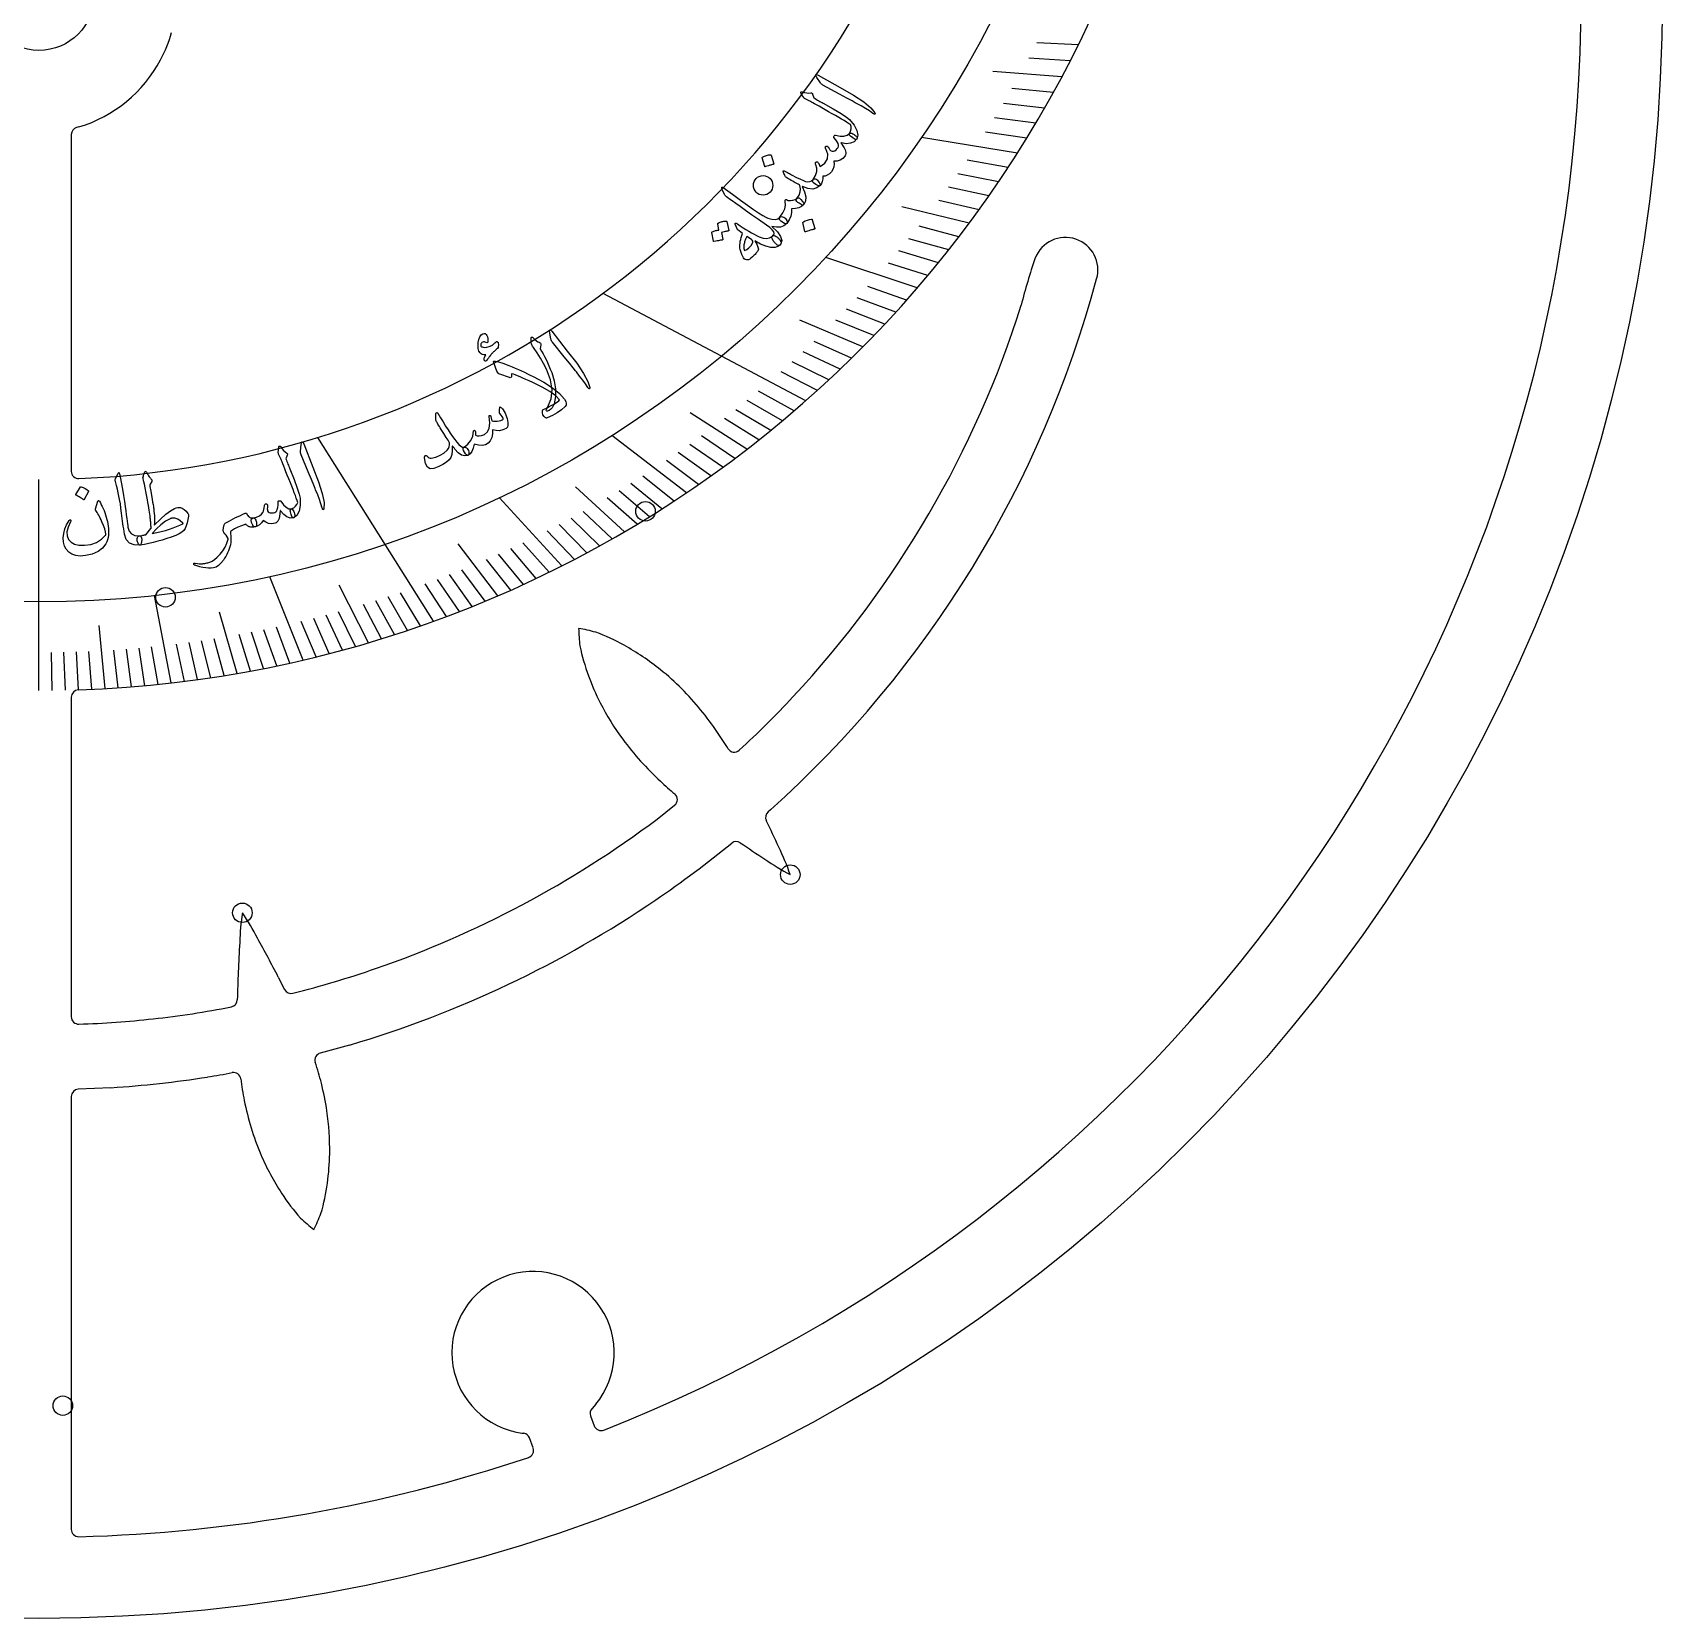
# Model space of a CAD drawing. Header units: millimetres. Extents: x -56 to 56, y -56 to 56.
# Drawn here: x -0.2 to 55.8, y -55.8 to -1.3 of the extents above; entities that cross this region are included whole.
import ezdxf

# ---------------------------------------------------------------- set-up
doc = ezdxf.new("R2010")
doc.units = ezdxf.units.MM
for name, color, linetype in [('CUT_INNER', 6, 'Continuous'), ('CUT_OUTER', 1, 'Continuous'), ('ENGRAVE', 7, 'Continuous'), ('ENGRAVE_FINE', 8, 'Continuous'), ('TEXT', 5, 'Continuous')]:
    doc.layers.add(name, color=color, linetype=linetype)

msp = doc.modelspace()

# ---------------------------------------------------------------- linework, layer by layer
at = {"layer": 'CUT_INNER'}
for points in [[(1.116, -4.802), (1.116, -16.377)], [(1.375, -4.539), (1.296, -4.562)], [(1.116, -24.136), (1.116, -35.125)], [(21.247, -28.326), (21.85, -27.853)], [(25.143, -28.013), (25.064, -28.081)], [(8.228, -33.758), (8.444, -34.184)], [(10.682, -36.094), (9.672, -36.37)], [(1.116, -37.86), (1.116, -52.742)], [(2.478, -37.56), (1.355, -37.61)], [(19.138, -48.441), (19.012, -48.581)], [(18.962, -48.834), (19.088, -49.18)], [(16.99, -49.943), (16.865, -49.599)]]:
    msp.add_lwpolyline(points, dxfattribs=at)
msp.add_circle((0, 0), 1.91, dxfattribs=at)
for centre, radius, start, end in [((0, 0), 53.01, 291.484, 58.1667), ((0, 15.945), 39.854, 271.9515, 345.9388), ((0, 15.945), 32.6, 272.4186, 342.0132), ((0.025, -0.011), 4.716, 331.8732, 344.1876), ((0, 0), 4.743, 286.8565, 331.8935), ((1.366, -4.802), 0.25, 106.1719, 180), ((35.282, -9.454), 1.116, 343.8899, 158.4152), ((51.027, -14.879), 17.769, 160.8257, 166.2887), ((0, 0), 37.641, 311.9092, 344.9674), ((0, 0), 35.41, 317.0429, 342.4666), ((1.366, -16.377), 0.25, 180, 272.2852), ((25.673, -21.558), 7.126, 181.7383, 186.5905), ((17.495, -27.777), 6.096, 74.3552, 80.0279), ((25.369, -20.996), 6.913, 191.5076, 200.3384), ((16.755, -28.404), 6.921, 60.9584, 69.8459), ((15.947, -29.911), 8.63, 51.0916, 61.1278), ((26.875, -20.472), 8.508, 200.1253, 206.9695), ((15.701, -30.217), 9.023, 44.8783, 51.093), ((1.366, -24.136), 0.25, 91.936, 180), ((15.117, -30.793), 9.843, 39.2062, 44.857), ((27.213, -20.3), 8.887, 206.9707, 216.4839), ((13.799, -31.863), 11.54, 34.3609, 39.189), ((4.355, -4.239), 29.334, 312.231, 317.3062), ((27.978, -19.739), 9.835, 216.4589, 222.1184), ((15.066, -31.088), 10.057, 31.003, 34.7875), ((23.9, -25.777), 0.25, 211.4923, 313.2203), ((29.231, -18.601), 11.528, 222.1357, 226.974), ((28.185, -19.836), 9.912, 226.5239, 230.3266), ((21.696, -27.656), 0.25, 308.1356, 49.8637), ((0, 0), 35.41, 289.0768, 306.8734), ((25.227, -28.27), 0.25, 130.6823, 206.5563), ((-39.97, -59.451), 72.019, 24.75384, 25.55647), ((23.966, -29.348), 0.25, 55.5685, 128.1356), ((0.518, -0.725), 36.751, 304.2514, 309.3321), ((64.182, 29.795), 71.271, 235.78596, 236.60286), ((17.807, -33.021), 8.487, 19.1538, 26.0397), ((29.792, -22.712), 8.506, 235.3148, 242.1939), ((0.001, -0.002), 37.639, 286.4851, 304.2828), ((15.394, -32.85), 8.497, 171.1941, 178.0715), ((-0.027, -36.329), 8.496, 27.3467, 34.2341), ((-48.661, -63.164), 64.04, 27.33444, 28.68471), ((78.808, -36.6), 72.019, 176.78774, 177.59037), ((49.668, -35.419), 42.856, 177.5296, 178.8249), ((0.607, -1.89), 33.425, 284.0698, 289.1522), ((6.571, -34.533), 0.25, 280.1695, 358.5126), ((8.667, -34.071), 0.25, 206.9111, 285.2542), ((1.366, -35.125), 0.25, 180, 272.5424), ((0.582, -6.525), 28.861, 271.5794, 276.6534), ((0.61, -4.553), 30.818, 276.1768, 281.2373), ((9.738, -36.611), 0.25, 105.2542, 197.8096), ((1.063, -39.531), 8.903, 13.8134, 18.6293), ((0, 0), 37.642, 273.7738, 278.8585), ((2.893, -18.41), 19.005, 278.7881, 281.3973), ((6.693, -37.287), 0.25, 7.6141, 100.1695), ((15.891, -36.191), 9.013, 186.7708, 191.5573), ((0.172, -39.81), 9.835, 8.4928, 14.1523), ((1.366, -37.86), 0.25, 92.5424, 180), ((16.714, -36.079), 9.843, 191.2401, 196.8909), ((1.11, -39.674), 8.887, 359.0046, 8.5178), ((15.929, -36.314), 9.023, 196.9122, 203.1269), ((15.568, -36.468), 8.63, 203.1255, 213.1617), ((1.489, -39.681), 8.508, 352.1592, 359.0034), ((3.066, -39.924), 6.913, 343.5415, 352.3723), ((14.148, -37.42), 6.921, 212.9923, 221.8798), ((3.06, -39.285), 7.126, 333.7722, 338.6244), ((13.2, -37.627), 6.096, 226.3891, 232.0618), ((16.985, -46.667), 2.79, 320.4991, 252.9991), ((19.197, -48.749), 0.25, 137.8125, 200), ((19.323, -49.094), 0.25, 200, 291.6211), ((16.938, -46.854), 2.597, 252.7904, 263.9977), ((16.63, -49.684), 0.25, 20, 81.5625), ((0.003, -0.017), 52.992, 271.4814, 288.5191), ((16.755, -50.029), 0.25, 288.457, 20), ((1.366, -52.742), 0.25, 180, 271.582)]:
    msp.add_arc(centre, radius, start, end, dxfattribs=at)
at = {"layer": 'CUT_OUTER'}
msp.add_circle((0, 0), 55.8, dxfattribs=at)
at = {"layer": 'ENGRAVE'}
for points in [[(33.635, -5.435), (30.335, -4.902)], [(30.192, -10.071), (27.046, -9.022)], [(26.36, -13.948), (19.392, -10.261)], [(13.563, -21.531), (9.585, -15.215)], [(22.257, -17.116), (19.698, -15.148)], [(0, -23.91), (0, -16.656)], [(17.971, -19.628), (15.827, -17.287)], [(9.079, -22.862), (7.941, -19.996)], [(4.55, -23.649), (3.973, -20.648)]]:
    msp.add_lwpolyline(points, dxfattribs=at)
for centre, radius in [((0, 15.945), 36.808), ((24.892, -6.547), 0.335), ((20.849, -17.749), 0.335), ((4.352, -20.704), 0.335), ((25.825, -30.237), 0.335), ((6.996, -31.548), 0.335), ((0.825, -48.488), 0.335)]:
    msp.add_circle(centre, radius, dxfattribs=at)
at = {"layer": 'ENGRAVE_FINE'}
for points in [[(35.728, -1.716), (34.301, -1.647)], [(35.448, -2.272), (34.022, -2.18)], [(35.161, -2.819), (32.782, -2.629)], [(34.868, -3.359), (33.446, -3.222)], [(34.568, -3.89), (33.15, -3.73)], [(34.263, -4.413), (32.847, -4.231)], [(33.952, -4.928), (32.54, -4.723)], [(32.984, -6.425), (31.586, -6.153)], [(33.312, -5.934), (31.909, -5.684)], [(32.651, -6.909), (31.259, -6.614)], [(32.313, -7.384), (30.927, -7.067)], [(31.971, -7.851), (29.665, -7.285)], [(31.272, -8.762), (29.906, -8.379)], [(31.624, -8.311), (30.25, -7.95)], [(30.916, -9.206), (29.557, -8.802)], [(30.556, -9.643), (29.205, -9.216)], [(29.824, -10.492), (28.49, -10.023)], [(29.452, -10.906), (28.128, -10.415)], [(28.316, -12.101), (26.154, -11.177)], [(28.698, -11.71), (27.393, -11.178)], [(29.077, -11.312), (27.762, -10.8)], [(27.542, -12.861), (26.27, -12.267)], [(27.931, -12.485), (26.647, -11.911)], [(27.151, -13.231), (25.89, -12.616)], [(26.757, -13.593), (25.507, -12.958)], [(25.557, -14.636), (24.346, -13.943)], [(25.96, -14.295), (24.736, -13.621)], [(24.336, -15.617), (22.384, -14.364)], [(25.153, -14.97), (23.955, -14.257)], [(24.745, -15.297), (23.562, -14.565)], [(23.51, -16.237), (22.37, -15.449)], [(23.924, -15.93), (22.769, -15.161)], [(22.677, -16.829), (21.567, -16.006)], [(23.094, -16.536), (21.97, -15.731)], [(21.412, -17.669), (20.351, -16.794)], [(21.835, -17.396), (20.758, -16.538)], [(20.132, -18.451), (18.449, -16.908)], [(20.561, -18.197), (19.534, -17.288)], [(20.987, -17.936), (19.943, -17.044)], [(19.703, -18.699), (18.712, -17.758)], [(18.406, -19.405), (17.47, -18.418)], [(18.839, -19.176), (17.885, -18.204)], [(19.272, -18.94), (18.299, -17.984)], [(15.779, -20.653), (14.415, -18.867)], [(17.097, -20.056), (16.219, -19.026)], [(17.535, -19.845), (16.637, -18.829)], [(16.22, -20.46), (15.381, -19.402)], [(16.659, -20.261), (15.801, -19.217)], [(14.452, -21.197), (13.697, -20.089)], [(14.896, -21.021), (14.119, -19.925)], [(15.338, -20.84), (14.54, -19.756)], [(11.329, -22.266), (10.324, -20.291)], [(12.672, -21.841), (12.002, -20.688)], [(13.118, -21.689), (12.427, -20.546)], [(14.008, -21.367), (13.274, -20.246)], [(6.819, -23.322), (6.204, -21.219)], [(10.88, -22.396), (10.3, -21.202)], [(11.777, -22.13), (11.152, -20.956)], [(12.225, -21.988), (11.578, -20.824)], [(2.276, -23.845), (2.069, -21.677)], [(8.176, -23.062), (7.736, -21.82)], [(8.628, -22.965), (8.164, -21.73)], [(9.53, -22.753), (9.019, -21.534)], [(9.981, -22.64), (9.447, -21.428)], [(10.431, -22.52), (9.874, -21.318)], [(5.004, -23.594), (4.732, -22.312)], [(5.458, -23.534), (5.162, -22.257)], [(5.912, -23.469), (5.591, -22.196)], [(6.365, -23.398), (6.021, -22.131)], [(7.271, -23.241), (6.879, -21.985)], [(7.724, -23.154), (7.307, -21.905)], [(0.455, -23.907), (0.43, -22.602)], [(0.911, -23.899), (0.861, -22.594)], [(1.366, -23.886), (1.291, -22.582)], [(1.821, -23.868), (1.722, -22.565)], [(2.731, -23.816), (2.582, -22.517)], [(3.186, -23.782), (3.013, -22.486)], [(3.641, -23.743), (3.443, -22.45)], [(4.096, -23.699), (3.873, -22.409)]]:
    msp.add_lwpolyline(points, dxfattribs=at)
at = {"layer": 'TEXT'}
for points in [[(26.742, -2.837), (26.707, -2.774), (26.703, -2.74), (26.73, -2.735), (26.788, -2.759), (27.538, -3.187), (27.999, -3.449), (28.352, -3.68), (28.596, -3.882), (28.731, -4.054), (28.738, -4.074), (28.739, -4.088), (28.735, -4.096), (28.726, -4.099), (28.713, -4.098), (28.7, -4.094), (28.685, -4.087), (28.668, -4.076), (28.544, -3.989), (28.407, -3.903), (28.26, -3.817), (28.1, -3.731), (28.059, -3.708), (27.948, -3.646), (27.765, -3.546), (27.513, -3.408), (26.95, -3.103), (26.922, -3.084), (26.897, -3.065), (26.877, -3.045), (26.861, -3.023)], [(26.287, -3.529), (26.254, -3.477), (26.228, -3.436), (26.208, -3.406), (26.195, -3.387), (26.187, -3.374), (26.184, -3.362), (26.185, -3.351), (26.189, -3.341), (26.198, -3.333), (26.21, -3.329), (26.223, -3.329), (26.239, -3.333), (26.316, -3.355), (26.391, -3.368), (26.462, -3.373), (26.531, -3.368), (26.552, -3.368), (26.569, -3.377), (26.584, -3.393), (26.594, -3.418), (26.638, -3.542), (26.681, -3.567), (26.722, -3.591), (26.763, -3.615), (26.803, -3.638), (26.843, -3.66), (26.882, -3.682), (26.92, -3.704), (26.957, -3.725), (27.303, -3.919), (27.57, -4.076), (27.756, -4.198), (27.861, -4.284), (28.021, -4.483), (28.117, -4.662), (28.148, -4.819), (28.114, -4.954), (28.112, -4.957), (28.11, -4.96), (28.107, -4.963), (28.105, -4.965), (28.077, -4.971), (28.032, -4.955), (27.972, -4.917), (27.896, -4.859), (27.869, -4.835), (27.855, -4.811), (27.852, -4.788), (27.86, -4.766), (27.899, -4.683), (27.918, -4.603), (27.916, -4.528), (27.893, -4.455), (27.832, -4.415), (27.761, -4.37), (27.681, -4.321), (27.591, -4.267), (27.492, -4.21), (27.385, -4.149), (27.269, -4.084), (27.145, -4.015), (27.023, -3.946), (26.914, -3.885), (26.817, -3.83), (26.732, -3.783), (26.659, -3.743), (26.599, -3.709), (26.551, -3.682), (26.516, -3.661), (26.335, -3.569), (26.319, -3.558), (26.305, -3.548), (26.294, -3.538), (26.287, -3.529)], [(26.706, -5.836), (26.698, -5.816), (26.694, -5.797), (26.694, -5.78), (26.697, -5.765), (26.703, -5.752), (26.712, -5.744), (26.725, -5.739), (26.741, -5.738), (26.758, -5.741), (26.774, -5.752), (26.788, -5.768), (26.802, -5.791), (26.807, -5.804), (26.813, -5.818), (26.819, -5.831), (26.826, -5.845), (26.833, -5.859), (26.839, -5.873), (26.845, -5.888), (26.85, -5.904), (27.014, -5.781), (27.101, -5.639), (27.111, -5.477), (27.044, -5.296), (27.036, -5.276), (27.031, -5.258), (27.029, -5.242), (27.031, -5.228), (27.037, -5.215), (27.046, -5.206), (27.057, -5.2), (27.072, -5.198), (27.088, -5.2), (27.103, -5.207), (27.116, -5.22), (27.13, -5.238), (27.159, -5.284), (27.186, -5.321), (27.211, -5.347), (27.232, -5.363), (27.27, -5.377), (27.31, -5.376), (27.353, -5.359), (27.398, -5.327), (27.44, -5.285), (27.467, -5.244), (27.482, -5.202), (27.483, -5.16), (27.469, -5.112), (27.439, -5.052), (27.391, -4.981), (27.326, -4.897), (27.319, -4.887), (27.317, -4.875), (27.32, -4.862), (27.329, -4.847), (27.341, -4.834), (27.354, -4.826), (27.367, -4.823), (27.381, -4.825), (27.538, -4.857), (27.67, -4.857), (27.778, -4.826), (27.862, -4.763), (27.882, -4.751), (27.908, -4.749), (27.939, -4.756), (27.977, -4.773), (28.016, -4.794), (28.049, -4.816), (28.076, -4.84), (28.096, -4.865), (28.113, -4.892), (28.122, -4.915), (28.123, -4.935), (28.116, -4.951), (28.017, -5.048), (27.894, -5.102), (27.749, -5.114), (27.581, -5.083), (27.573, -5.082), (27.568, -5.083), (27.567, -5.089), (27.571, -5.098), (27.63, -5.184), (27.676, -5.259), (27.709, -5.321), (27.729, -5.371), (27.736, -5.414), (27.735, -5.456), (27.725, -5.494), (27.707, -5.53), (27.628, -5.62), (27.538, -5.681), (27.437, -5.713), (27.325, -5.716), (27.335, -5.818), (27.323, -5.913), (27.291, -6.002), (27.237, -6.085), (27.171, -6.152), (27.099, -6.199), (27.022, -6.226), (26.939, -6.233), (26.94, -6.326), (26.927, -6.409), (26.898, -6.483), (26.855, -6.548), (26.824, -6.562), (26.775, -6.552), (26.708, -6.518), (26.622, -6.46), (26.601, -6.437), (26.592, -6.41), (26.596, -6.38), (26.613, -6.346), (26.696, -6.207), (26.739, -6.075), (26.743, -5.952), (26.706, -5.836)], [(24.862, -5.602), (24.862, -5.596), (24.864, -5.59), (24.868, -5.584), (24.875, -5.577), (24.938, -5.546), (25.004, -5.521), (25.072, -5.503), (25.142, -5.492), (25.151, -5.493), (25.158, -5.495), (25.163, -5.5), (25.166, -5.508), (25.265, -5.802), (25.266, -5.811), (25.262, -5.818), (25.253, -5.823), (25.24, -5.826), (25.228, -5.828), (25.21, -5.833), (25.186, -5.839), (25.156, -5.848), (25.119, -5.858), (25.075, -5.871), (25.025, -5.886), (24.967, -5.904), (24.959, -5.905), (24.953, -5.905), (24.949, -5.901), (24.947, -5.895)], [(25.676, -6.266), (25.665, -6.255), (25.652, -6.236), (25.637, -6.209), (25.622, -6.173), (25.608, -6.138), (25.596, -6.109), (25.588, -6.088), (25.584, -6.072), (25.586, -6.053), (25.596, -6.044), (25.615, -6.046), (25.642, -6.058), (25.659, -6.068), (25.68, -6.079), (25.704, -6.092), (25.732, -6.106), (25.763, -6.123), (25.797, -6.141), (25.833, -6.161), (25.872, -6.183), (26.038, -6.271), (26.174, -6.338), (26.278, -6.385), (26.351, -6.411), (26.426, -6.422), (26.494, -6.415), (26.557, -6.389), (26.613, -6.346), (26.629, -6.333), (26.646, -6.325), (26.666, -6.322), (26.686, -6.324), (26.71, -6.33), (26.732, -6.343), (26.752, -6.361), (26.772, -6.386), (26.818, -6.446), (26.847, -6.493), (26.859, -6.527), (26.855, -6.548), (26.741, -6.637), (26.6, -6.673), (26.433, -6.654), (26.242, -6.583), (26.234, -6.581), (26.23, -6.581), (26.23, -6.584), (26.232, -6.588), (26.317, -6.774), (26.355, -6.94), (26.345, -7.086), (26.287, -7.21), (26.276, -7.221), (26.262, -7.225), (26.244, -7.224), (26.224, -7.217), (26.198, -7.204), (26.166, -7.186), (26.128, -7.164), (26.085, -7.137), (26.047, -7.105), (26.028, -7.072), (26.029, -7.038), (26.049, -7.002), (26.126, -6.888), (26.17, -6.774), (26.181, -6.661), (26.159, -6.549), (26.152, -6.541), (26.132, -6.528), (26.099, -6.51), (26.055, -6.487), (26.028, -6.473), (25.995, -6.455), (25.956, -6.433), (25.911, -6.407), (25.861, -6.377), (25.805, -6.344), (25.743, -6.306), (25.676, -6.266)], [(25.243, -8.45), (25.212, -8.394), (25.196, -8.349), (25.196, -8.315), (25.212, -8.29), (25.241, -8.264), (25.261, -8.24), (25.273, -8.218), (25.276, -8.198), (25.256, -8.14), (25.204, -8.073), (25.122, -7.998), (25.009, -7.914), (24.736, -7.724), (24.494, -7.555), (24.283, -7.406), (24.102, -7.277), (23.95, -7.169), (23.829, -7.082), (23.737, -7.016), (23.675, -6.971), (23.635, -6.94), (23.604, -6.912), (23.581, -6.888), (23.566, -6.866), (23.486, -6.687), (23.476, -6.637), (23.478, -6.61), (23.495, -6.605), (23.524, -6.622), (23.835, -6.854), (24.112, -7.057), (24.355, -7.23), (24.564, -7.375), (24.739, -7.491), (24.88, -7.58), (24.986, -7.64), (25.057, -7.673), (25.192, -7.71), (25.306, -7.717), (25.399, -7.694), (25.472, -7.641), (25.495, -7.624), (25.524, -7.619), (25.559, -7.625), (25.6, -7.643), (25.633, -7.663), (25.661, -7.688), (25.685, -7.718), (25.703, -7.753), (25.715, -7.786), (25.718, -7.814), (25.715, -7.837), (25.704, -7.855), (25.605, -7.934), (25.487, -7.978), (25.351, -7.985), (25.196, -7.956), (25.382, -8.143), (25.495, -8.307), (25.535, -8.445), (25.503, -8.56), (25.486, -8.581), (25.469, -8.597), (25.451, -8.608), (25.433, -8.612), (25.41, -8.612), (25.386, -8.604), (25.362, -8.588), (25.337, -8.565), (25.324, -8.55), (25.312, -8.536), (25.3, -8.521), (25.288, -8.507), (25.276, -8.493), (25.265, -8.479), (25.254, -8.464), (25.243, -8.45)], [(26.049, -7.002), (26.075, -6.986), (26.096, -6.977), (26.112, -6.974), (26.123, -6.976), (26.137, -6.985), (26.152, -6.997), (26.168, -7.013), (26.186, -7.032), (26.241, -7.098), (26.276, -7.15), (26.291, -7.187), (26.287, -7.21), (26.213, -7.274), (26.119, -7.319), (26.004, -7.347), (25.87, -7.356), (25.873, -7.481), (25.845, -7.607), (25.788, -7.732), (25.702, -7.858), (25.688, -7.868), (25.672, -7.871), (25.653, -7.867), (25.631, -7.856), (25.504, -7.777), (25.49, -7.768), (25.478, -7.755), (25.468, -7.737), (25.46, -7.716), (25.456, -7.697), (25.457, -7.678), (25.461, -7.66), (25.47, -7.643), (25.572, -7.494), (25.636, -7.354), (25.662, -7.222), (25.651, -7.101), (25.648, -7.085), (25.649, -7.071), (25.654, -7.058), (25.663, -7.045), (25.674, -7.037), (25.685, -7.033), (25.696, -7.035), (25.708, -7.043), (25.718, -7.051), (25.727, -7.058), (25.736, -7.063), (25.744, -7.066), (25.836, -7.069), (25.918, -7.059), (25.989, -7.037), (26.049, -7.002)], [(23.331, -7.865), (23.331, -7.859), (23.333, -7.853), (23.338, -7.847), (23.345, -7.841), (23.378, -7.827), (23.412, -7.814), (23.445, -7.803), (23.478, -7.794), (23.512, -7.786), (23.547, -7.78), (23.582, -7.776), (23.619, -7.773), (23.628, -7.774), (23.635, -7.778), (23.64, -7.785), (23.643, -7.793), (23.714, -8.099), (23.713, -8.104), (23.709, -8.109), (23.7, -8.113), (23.687, -8.115), (23.677, -8.116), (23.662, -8.118), (23.642, -8.122), (23.617, -8.128), (23.587, -8.135), (23.55, -8.143), (23.509, -8.153), (23.461, -8.165), (23.511, -8.405), (23.511, -8.413), (23.507, -8.42), (23.498, -8.424), (23.484, -8.426), (23.472, -8.428), (23.454, -8.431), (23.429, -8.435), (23.398, -8.441), (23.36, -8.448), (23.314, -8.457), (23.262, -8.469), (23.203, -8.481), (23.195, -8.481), (23.19, -8.479), (23.187, -8.475), (23.186, -8.468), (23.13, -8.167), (23.13, -8.161), (23.133, -8.155), (23.138, -8.149), (23.145, -8.143), (23.172, -8.13), (23.2, -8.119), (23.228, -8.11), (23.256, -8.101), (23.285, -8.095), (23.314, -8.09), (23.344, -8.086), (23.373, -8.084)], [(26.261, -7.829), (26.261, -7.823), (26.263, -7.816), (26.268, -7.81), (26.275, -7.803), (26.343, -7.769), (26.412, -7.742), (26.484, -7.723), (26.557, -7.71), (26.566, -7.71), (26.573, -7.713), (26.578, -7.718), (26.58, -7.726), (26.665, -8.031), (26.665, -8.04), (26.661, -8.048), (26.652, -8.053), (26.638, -8.056), (26.625, -8.059), (26.607, -8.064), (26.581, -8.071), (26.55, -8.08), (26.511, -8.092), (26.465, -8.106), (26.412, -8.123), (26.351, -8.142), (26.343, -8.144), (26.336, -8.143), (26.332, -8.139), (26.331, -8.133)], [(24.755, -8.312), (24.889, -8.358), (25.009, -8.37), (25.117, -8.347), (25.212, -8.29), (25.239, -8.275), (25.27, -8.273), (25.305, -8.282), (25.345, -8.304), (25.364, -8.317), (25.382, -8.332), (25.4, -8.347), (25.418, -8.364), (25.435, -8.382), (25.451, -8.4), (25.466, -8.421), (25.479, -8.442), (25.499, -8.48), (25.51, -8.512), (25.512, -8.537), (25.505, -8.557), (25.463, -8.601), (25.416, -8.635), (25.362, -8.66), (25.302, -8.677), (25.156, -8.678), (24.991, -8.642), (24.807, -8.566), (24.603, -8.451), (24.674, -8.569), (24.715, -8.667), (24.728, -8.744), (24.712, -8.8), (24.696, -8.823), (24.678, -8.846), (24.658, -8.87), (24.637, -8.894), (24.614, -8.919), (24.588, -8.945), (24.561, -8.971), (24.531, -8.998), (24.475, -9.046), (24.43, -9.081), (24.394, -9.101), (24.369, -9.108), (24.316, -9.107), (24.274, -9.095), (24.241, -9.073), (24.218, -9.039), (24.163, -8.919), (24.124, -8.822), (24.1, -8.75), (24.092, -8.702), (24.09, -8.647), (24.093, -8.59), (24.099, -8.531), (24.109, -8.469), (24.122, -8.404), (24.139, -8.338), (24.159, -8.268), (24.183, -8.197), (24.069, -8.112), (24.056, -8.101), (24.044, -8.091), (24.033, -8.082), (24.023, -8.074), (24.015, -8.066), (24.008, -8.058), (24.003, -8.05), (24, -8.043), (23.932, -7.877), (23.926, -7.852), (23.937, -7.842), (23.964, -7.848), (24.008, -7.87), (24.108, -7.941), (24.206, -8.007), (24.302, -8.069), (24.397, -8.126), (24.49, -8.178), (24.581, -8.227), (24.669, -8.272), (24.755, -8.312)], [(24.337, -8.301), (24.325, -8.324), (24.312, -8.348), (24.3, -8.373), (24.288, -8.4), (24.276, -8.428), (24.265, -8.458), (24.256, -8.49), (24.247, -8.524), (24.24, -8.557), (24.234, -8.591), (24.23, -8.623), (24.229, -8.656), (24.23, -8.688), (24.233, -8.719), (24.239, -8.75), (24.247, -8.78), (24.33, -8.749), (24.407, -8.694), (24.476, -8.613), (24.539, -8.506), (24.543, -8.484), (24.537, -8.46), (24.521, -8.433), (24.496, -8.405)], [(15.765, -12.149), (15.732, -12.178), (15.701, -12.204), (15.673, -12.229), (15.647, -12.252), (15.624, -12.273), (15.604, -12.292), (15.587, -12.309), (15.573, -12.325), (15.559, -12.342), (15.543, -12.362), (15.523, -12.386), (15.502, -12.414), (15.477, -12.446), (15.45, -12.482), (15.42, -12.521), (15.388, -12.565), (15.374, -12.581), (15.359, -12.589), (15.343, -12.59), (15.326, -12.583), (15.304, -12.556), (15.302, -12.511), (15.32, -12.45), (15.358, -12.37), (15.294, -12.367), (15.241, -12.355), (15.199, -12.335), (15.166, -12.306), (15.127, -12.24), (15.103, -12.158), (15.094, -12.06), (15.099, -11.948), (15.118, -11.839), (15.152, -11.752), (15.2, -11.688), (15.262, -11.647), (15.304, -11.636), (15.34, -11.643), (15.371, -11.667), (15.396, -11.709), (15.415, -11.758), (15.428, -11.806), (15.434, -11.852), (15.434, -11.897), (15.428, -11.931), (15.416, -11.952), (15.398, -11.958), (15.374, -11.95), (15.343, -11.935), (15.313, -11.928), (15.284, -11.929), (15.256, -11.938), (15.229, -11.953), (15.209, -11.972), (15.195, -11.995), (15.188, -12.023), (15.187, -12.053), (15.195, -12.075), (15.211, -12.092), (15.234, -12.102), (15.31, -12.115), (15.392, -12.111), (15.479, -12.089), (15.57, -12.049), (15.578, -12.045), (15.586, -12.039), (15.595, -12.033), (15.604, -12.025), (15.614, -12.016), (15.624, -12.007), (15.636, -11.997), (15.648, -11.986), (15.661, -11.975), (15.673, -11.964), (15.684, -11.955), (15.693, -11.947), (15.701, -11.939), (15.709, -11.933), (15.716, -11.928), (15.722, -11.925), (15.734, -11.919), (15.746, -11.918), (15.757, -11.92), (15.768, -11.927), (15.776, -11.934), (15.783, -11.941), (15.787, -11.95), (15.79, -11.959), (15.793, -12.03), (15.791, -12.085), (15.781, -12.125), (15.765, -12.149)], [(17.707, -14.061), (17.682, -14.129), (17.647, -14.189), (17.601, -14.24), (17.544, -14.283), (17.507, -14.301), (17.479, -14.31), (17.459, -14.309), (17.446, -14.299), (17.441, -14.279), (17.444, -14.253), (17.456, -14.221), (17.478, -14.183), (17.602, -13.889), (17.638, -13.571), (17.584, -13.228), (17.442, -12.862), (17.344, -12.669), (17.239, -12.481), (17.126, -12.299), (17.006, -12.121), (16.971, -12.069), (16.946, -12.027), (16.93, -11.993), (16.925, -11.969), (16.923, -11.933), (16.922, -11.901), (16.92, -11.873), (16.919, -11.849), (16.917, -11.829), (16.916, -11.814), (16.916, -11.802), (16.916, -11.793), (16.918, -11.781), (16.922, -11.772), (16.928, -11.765), (16.935, -11.761), (16.946, -11.759), (16.956, -11.76), (16.964, -11.763), (16.97, -11.768), (17.04, -11.834), (17.101, -11.885), (17.152, -11.92), (17.193, -11.94), (17.224, -11.954), (17.244, -11.973), (17.253, -11.998), (17.252, -12.028), (17.225, -12.164), (17.278, -12.249), (17.331, -12.338), (17.382, -12.433), (17.433, -12.533), (17.482, -12.638), (17.53, -12.748), (17.578, -12.864), (17.626, -12.984), (17.713, -13.268), (17.756, -13.543), (17.754, -13.807), (17.707, -14.061)], [(17.558, -11.616), (17.55, -11.544), (17.559, -11.511), (17.586, -11.517), (17.63, -11.562), (18.16, -12.243), (18.486, -12.661), (18.724, -13.01), (18.873, -13.289), (18.932, -13.5), (18.931, -13.521), (18.927, -13.534), (18.92, -13.54), (18.91, -13.539), (18.899, -13.534), (18.888, -13.525), (18.877, -13.512), (18.866, -13.497), (18.784, -13.369), (18.691, -13.237), (18.587, -13.101), (18.473, -12.961), (18.443, -12.924), (18.364, -12.824), (18.233, -12.662), (18.053, -12.438), (17.649, -11.941), (17.63, -11.914), (17.614, -11.886), (17.603, -11.86), (17.597, -11.833)], [(17.334, -14.254), (17.445, -14.202), (17.544, -14.153), (17.632, -14.106), (17.708, -14.063), (17.772, -14.022), (17.826, -13.984), (17.868, -13.95), (17.899, -13.918), (17.764, -13.779), (17.564, -13.634), (17.3, -13.482), (16.974, -13.323), (16.851, -13.266), (16.737, -13.214), (16.632, -13.168), (16.537, -13.127), (16.451, -13.091), (16.375, -13.062), (16.308, -13.038), (16.25, -13.021), (16.25, -13.125), (16.237, -13.145), (16.219, -13.156), (16.198, -13.159), (16.172, -13.152), (15.842, -13.038), (15.809, -13.021), (15.781, -12.998), (15.758, -12.97), (15.741, -12.937), (15.636, -12.646), (15.63, -12.626), (15.628, -12.609), (15.631, -12.597), (15.639, -12.589), (15.693, -12.585), (15.796, -12.61), (15.949, -12.662), (16.152, -12.742), (16.265, -12.788), (16.376, -12.834), (16.484, -12.88), (16.59, -12.927), (16.692, -12.973), (16.792, -13.02), (16.89, -13.067), (16.984, -13.114), (17.354, -13.315), (17.658, -13.511), (17.896, -13.705), (18.065, -13.896), (18.108, -13.973), (18.128, -14.04), (18.123, -14.097), (18.094, -14.145), (17.964, -14.261), (17.817, -14.365), (17.654, -14.456), (17.474, -14.534), (17.457, -14.54), (17.442, -14.543), (17.429, -14.542), (17.418, -14.537), (17.362, -14.486), (17.325, -14.43), (17.306, -14.37), (17.306, -14.306), (17.31, -14.285), (17.316, -14.269), (17.324, -14.259), (17.334, -14.254)], [(14.616, -15.543), (14.645, -15.543), (14.671, -15.552), (14.696, -15.569), (14.719, -15.596), (14.742, -15.63), (14.761, -15.665), (14.774, -15.701), (14.781, -15.737), (14.783, -15.77), (14.778, -15.796), (14.767, -15.816), (14.749, -15.829), (14.64, -15.848), (14.529, -15.818), (14.416, -15.74), (14.302, -15.614), (14.284, -15.591), (14.269, -15.571), (14.256, -15.554), (14.246, -15.541), (14.238, -15.53), (14.232, -15.523), (14.228, -15.518), (14.227, -15.517), (14.218, -15.509), (14.212, -15.509), (14.209, -15.515), (14.209, -15.528), (14.21, -15.676), (14.192, -15.8), (14.155, -15.9), (14.099, -15.977), (14.005, -16.059), (13.886, -16.136), (13.742, -16.207), (13.574, -16.273), (13.449, -16.286), (13.354, -16.229), (13.29, -16.103), (13.256, -15.908), (13.256, -15.882), (13.261, -15.862), (13.27, -15.846), (13.283, -15.835), (13.299, -15.83), (13.314, -15.833), (13.33, -15.842), (13.346, -15.858), (13.38, -15.893), (13.414, -15.917), (13.447, -15.928), (13.479, -15.928), (13.643, -15.886), (13.79, -15.825), (13.919, -15.747), (14.032, -15.65), (14.075, -15.596), (14.103, -15.536), (14.117, -15.47), (14.116, -15.397), (14.101, -15.37), (14.063, -15.306), (14.002, -15.208), (13.917, -15.075), (13.872, -15.003), (13.832, -14.938), (13.796, -14.88), (13.765, -14.829), (13.739, -14.786), (13.716, -14.75), (13.699, -14.722), (13.686, -14.702), (13.668, -14.67), (13.655, -14.64), (13.648, -14.613), (13.646, -14.588), (13.647, -14.557), (13.647, -14.527), (13.647, -14.5), (13.648, -14.474), (13.648, -14.451), (13.648, -14.431), (13.647, -14.412), (13.646, -14.396), (13.646, -14.383), (13.65, -14.372), (13.657, -14.365), (13.667, -14.36), (13.68, -14.359), (13.691, -14.362), (13.701, -14.369), (13.709, -14.379), (13.802, -14.534), (13.892, -14.68), (13.979, -14.818), (14.062, -14.946), (14.142, -15.065), (14.219, -15.175), (14.292, -15.277), (14.362, -15.37), (14.433, -15.454), (14.499, -15.511), (14.56, -15.54), (14.616, -15.543)], [(15.838, -14.175), (15.843, -14.167), (15.851, -14.164), (15.864, -14.167), (15.882, -14.176), (15.905, -14.194), (15.932, -14.223), (15.96, -14.264), (15.992, -14.316), (16.025, -14.377), (16.053, -14.439), (16.076, -14.501), (16.095, -14.564), (16.118, -14.692), (16.121, -14.792), (16.103, -14.862), (16.065, -14.904), (15.951, -14.955), (15.834, -14.979), (15.713, -14.976), (15.59, -14.947), (15.589, -15.092), (15.563, -15.218), (15.514, -15.324), (15.44, -15.41), (15.345, -15.467), (15.234, -15.491), (15.105, -15.482), (14.96, -15.439), (14.926, -15.583), (14.88, -15.696), (14.821, -15.778), (14.749, -15.829), (14.729, -15.828), (14.702, -15.809), (14.668, -15.771), (14.626, -15.716), (14.593, -15.658), (14.581, -15.61), (14.588, -15.571), (14.616, -15.543), (14.749, -15.441), (14.848, -15.315), (14.912, -15.167), (14.943, -14.996), (14.944, -14.987), (14.947, -14.979), (14.951, -14.973), (14.957, -14.97), (14.965, -14.967), (14.973, -14.966), (14.981, -14.967), (14.989, -14.97), (15, -14.986), (15.007, -15.018), (15.01, -15.066), (15.008, -15.132), (15.063, -15.155), (15.132, -15.159), (15.215, -15.142), (15.313, -15.104), (15.417, -15.023), (15.479, -14.893), (15.498, -14.717), (15.474, -14.494), (15.473, -14.482), (15.474, -14.473), (15.477, -14.467), (15.482, -14.462), (15.491, -14.459), (15.5, -14.457), (15.508, -14.458), (15.516, -14.46), (15.524, -14.466), (15.53, -14.473), (15.535, -14.48), (15.538, -14.489), (15.574, -14.636), (15.627, -14.65), (15.686, -14.656), (15.75, -14.654), (15.819, -14.644), (15.883, -14.628), (15.928, -14.608), (15.954, -14.585), (15.961, -14.559), (15.952, -14.528), (15.928, -14.491), (15.89, -14.445), (15.838, -14.393), (15.833, -14.373), (15.831, -14.331), (15.833, -14.264), (15.838, -14.175)], [(8.228, -15.717), (8.235, -15.656), (8.241, -15.608), (8.244, -15.572), (8.246, -15.55), (8.248, -15.535), (8.253, -15.523), (8.26, -15.515), (8.27, -15.511), (8.283, -15.51), (8.294, -15.513), (8.305, -15.522), (8.314, -15.535), (8.36, -15.601), (8.41, -15.658), (8.463, -15.706), (8.519, -15.746), (8.535, -15.759), (8.544, -15.776), (8.544, -15.798), (8.537, -15.825), (8.493, -15.949), (8.511, -15.995), (8.528, -16.04), (8.545, -16.084), (8.562, -16.127), (8.578, -16.169), (8.595, -16.211), (8.611, -16.251), (8.627, -16.291), (8.775, -16.659), (8.883, -16.949), (8.951, -17.161), (8.979, -17.294), (8.979, -17.55), (8.941, -17.748), (8.867, -17.89), (8.755, -17.974), (8.752, -17.975), (8.748, -17.976), (8.745, -17.977), (8.741, -17.978), (8.716, -17.964), (8.691, -17.923), (8.668, -17.856), (8.646, -17.763), (8.64, -17.728), (8.643, -17.7), (8.655, -17.68), (8.676, -17.668), (8.759, -17.628), (8.823, -17.578), (8.869, -17.518), (8.896, -17.447), (8.874, -17.377), (8.848, -17.297), (8.816, -17.209), (8.779, -17.111), (8.739, -17.005), (8.693, -16.89), (8.644, -16.767), (8.591, -16.635), (8.539, -16.505), (8.493, -16.388), (8.451, -16.285), (8.415, -16.195), (8.384, -16.118), (8.358, -16.054), (8.338, -16.003), (8.323, -15.965), (8.241, -15.78), (8.235, -15.761), (8.23, -15.744), (8.228, -15.73), (8.228, -15.717)], [(9.017, -15.465), (9.03, -15.394), (9.048, -15.365), (9.072, -15.378), (9.102, -15.434), (9.417, -16.238), (9.611, -16.731), (9.74, -17.132), (9.803, -17.442), (9.8, -17.661), (9.793, -17.681), (9.786, -17.693), (9.777, -17.697), (9.768, -17.693), (9.759, -17.684), (9.751, -17.673), (9.744, -17.658), (9.738, -17.639), (9.695, -17.493), (9.644, -17.34), (9.583, -17.18), (9.513, -17.014), (9.495, -16.97), (9.447, -16.852), (9.368, -16.66), (9.258, -16.393), (9.012, -15.803), (9.001, -15.771), (8.995, -15.74), (8.992, -15.711), (8.993, -15.684)], [(2.725, -16.444), (2.73, -16.433), (2.736, -16.425), (2.741, -16.422), (2.746, -16.421), (2.755, -16.425), (2.763, -16.438), (2.771, -16.461), (2.779, -16.492), (2.829, -16.751), (2.873, -16.991), (2.91, -17.211), (2.94, -17.412), (2.964, -17.584), (2.985, -17.738), (3.004, -17.875), (3.021, -17.993), (3.036, -18.094), (3.047, -18.177), (3.057, -18.242), (3.063, -18.289), (3.107, -18.428), (3.186, -18.526), (3.299, -18.583), (3.447, -18.598), (3.488, -18.605), (3.517, -18.627), (3.532, -18.664), (3.534, -18.716), (3.525, -18.801), (3.513, -18.861), (3.498, -18.899), (3.478, -18.913), (3.27, -18.906), (3.111, -18.84), (3.002, -18.715), (2.943, -18.532), (2.929, -18.443), (2.915, -18.354), (2.902, -18.265), (2.89, -18.175), (2.878, -18.086), (2.866, -17.996), (2.855, -17.905), (2.844, -17.815), (2.823, -17.642), (2.801, -17.487), (2.777, -17.349), (2.753, -17.229), (2.727, -17.114), (2.698, -16.991), (2.666, -16.861), (2.631, -16.723), (2.626, -16.698), (2.624, -16.675), (2.627, -16.654), (2.634, -16.635)], [(3.644, -16.396), (3.651, -16.386), (3.658, -16.379), (3.663, -16.376), (3.669, -16.375), (3.676, -16.378), (3.682, -16.383), (3.689, -16.39), (3.695, -16.401), (3.721, -16.445), (3.747, -16.487), (3.77, -16.525), (3.792, -16.559), (3.813, -16.59), (3.833, -16.616), (3.852, -16.638), (3.869, -16.656), (3.883, -16.671), (3.888, -16.687), (3.887, -16.706), (3.878, -16.726), (3.821, -16.821), (3.814, -16.837), (3.811, -16.855), (3.81, -16.874), (3.813, -16.896), (3.843, -17.059), (3.869, -17.203), (3.891, -17.327), (3.91, -17.432), (3.924, -17.518), (3.935, -17.585), (3.943, -17.633), (3.947, -17.661), (3.956, -17.746), (3.963, -17.827), (3.969, -17.904), (3.972, -17.977), (3.973, -18.045), (3.973, -18.109), (3.971, -18.169), (3.967, -18.224), (4.182, -18.015), (4.368, -17.85), (4.526, -17.73), (4.658, -17.655), (4.718, -17.632), (4.772, -17.618), (4.822, -17.613), (4.866, -17.619), (4.931, -17.642), (4.995, -17.683), (5.06, -17.743), (5.124, -17.822), (5.135, -17.841), (5.142, -17.864), (5.145, -17.891), (5.143, -17.922), (5.125, -18.034), (5.099, -18.141), (5.066, -18.245), (5.024, -18.344), (4.98, -18.41), (4.912, -18.472), (4.821, -18.529), (4.707, -18.58), (4.551, -18.637), (4.396, -18.689), (4.242, -18.737), (4.088, -18.781), (3.934, -18.821), (3.781, -18.856), (3.629, -18.887), (3.478, -18.913), (3.461, -18.91), (3.443, -18.897), (3.426, -18.874), (3.41, -18.842), (3.394, -18.802), (3.384, -18.762), (3.38, -18.724), (3.381, -18.686), (3.387, -18.652), (3.401, -18.627), (3.42, -18.609), (3.447, -18.598), (3.483, -18.593), (3.516, -18.587), (3.548, -18.581), (3.578, -18.574), (3.606, -18.568), (3.631, -18.563), (3.655, -18.558), (3.677, -18.553), (3.853, -18.343), (3.854, -18.335), (3.855, -18.324), (3.855, -18.311), (3.855, -18.296), (3.855, -18.277), (3.854, -18.257), (3.853, -18.234), (3.852, -18.209), (3.851, -18.182), (3.849, -18.153), (3.846, -18.122), (3.842, -18.088), (3.838, -18.054), (3.834, -18.017), (3.83, -17.98), (3.825, -17.94), (3.82, -17.896), (3.813, -17.843), (3.804, -17.781), (3.793, -17.711), (3.78, -17.632), (3.765, -17.546), (3.749, -17.452), (3.731, -17.35), (3.691, -17.125), (3.658, -16.946), (3.631, -16.815), (3.611, -16.732), (3.597, -16.678), (3.587, -16.637), (3.581, -16.609), (3.579, -16.594), (3.586, -16.564), (3.594, -16.536), (3.601, -16.509), (3.609, -16.485), (3.618, -16.461), (3.626, -16.439), (3.635, -16.417), (3.644, -16.396)], [(1.43, -16.913), (1.434, -16.909), (1.44, -16.906), (1.448, -16.905), (1.457, -16.905), (1.523, -16.93), (1.586, -16.961), (1.646, -16.998), (1.702, -17.041), (1.708, -17.048), (1.711, -17.055), (1.71, -17.062), (1.707, -17.069), (1.561, -17.343), (1.556, -17.35), (1.548, -17.352), (1.539, -17.349), (1.527, -17.341), (1.517, -17.335), (1.502, -17.325), (1.481, -17.312), (1.454, -17.295), (1.421, -17.276), (1.381, -17.253), (1.336, -17.227), (1.283, -17.197), (1.276, -17.192), (1.273, -17.187), (1.273, -17.182), (1.276, -17.176)], [(2.083, -17.406), (2.116, -17.463), (2.147, -17.523), (2.179, -17.586), (2.209, -17.651), (2.239, -17.72), (2.267, -17.792), (2.293, -17.867), (2.319, -17.946), (2.341, -18.026), (2.36, -18.104), (2.375, -18.182), (2.386, -18.26), (2.393, -18.338), (2.396, -18.416), (2.395, -18.494), (2.39, -18.571), (2.378, -18.654), (2.36, -18.73), (2.335, -18.801), (2.303, -18.866), (2.19, -19.016), (2.034, -19.135), (1.837, -19.221), (1.598, -19.274), (1.424, -19.286), (1.27, -19.269), (1.137, -19.224), (1.025, -19.151), (0.941, -19.056), (0.881, -18.943), (0.847, -18.813), (0.838, -18.665), (0.854, -18.508), (0.893, -18.356), (0.953, -18.21), (1.036, -18.07), (1.049, -18.053), (1.062, -18.044), (1.074, -18.042), (1.087, -18.047), (1.099, -18.058), (1.103, -18.073), (1.098, -18.093), (1.086, -18.117), (1.005, -18.294), (0.966, -18.452), (0.971, -18.591), (1.02, -18.713), (1.105, -18.808), (1.225, -18.875), (1.377, -18.911), (1.564, -18.917), (1.787, -18.885), (1.984, -18.816), (2.153, -18.711), (2.294, -18.571), (2.297, -18.566), (2.299, -18.559), (2.3, -18.55), (2.299, -18.539), (2.288, -18.451), (2.263, -18.35), (2.223, -18.236), (2.169, -18.108), (2.139, -18.043), (2.111, -17.983), (2.083, -17.928), (2.057, -17.877), (2.032, -17.831), (2.008, -17.79), (1.985, -17.754), (1.962, -17.723), (1.951, -17.707), (1.944, -17.691), (1.942, -17.677), (1.945, -17.664), (2.032, -17.399), (2.04, -17.383), (2.052, -17.379), (2.066, -17.387), (2.083, -17.406)], [(7.44, -18.287), (7.385, -18.296), (7.334, -18.299), (7.288, -18.297), (7.247, -18.288), (7.228, -18.283), (7.209, -18.275), (7.192, -18.265), (7.175, -18.253), (7.159, -18.24), (7.143, -18.226), (7.126, -18.211), (7.11, -18.195), (6.969, -18.247), (6.841, -18.3), (6.726, -18.356), (6.623, -18.415), (6.603, -18.432), (6.589, -18.452), (6.584, -18.476), (6.586, -18.504), (6.598, -18.616), (6.601, -18.72), (6.596, -18.815), (6.581, -18.901), (6.562, -18.97), (6.541, -19.038), (6.517, -19.106), (6.489, -19.172), (6.458, -19.238), (6.423, -19.302), (6.385, -19.365), (6.344, -19.427), (6.26, -19.534), (6.176, -19.614), (6.091, -19.668), (6.006, -19.696), (5.921, -19.705), (5.831, -19.706), (5.735, -19.698), (5.634, -19.682), (5.584, -19.671), (5.538, -19.659), (5.496, -19.648), (5.459, -19.636), (5.426, -19.625), (5.396, -19.614), (5.371, -19.604), (5.349, -19.595), (5.335, -19.585), (5.326, -19.575), (5.322, -19.563), (5.323, -19.549), (5.329, -19.537), (5.339, -19.529), (5.354, -19.527), (5.372, -19.531), (5.447, -19.544), (5.514, -19.552), (5.573, -19.555), (5.624, -19.552), (5.651, -19.549), (5.678, -19.545), (5.708, -19.54), (5.739, -19.534), (5.771, -19.526), (5.804, -19.518), (5.839, -19.508), (5.876, -19.497), (5.951, -19.463), (6.035, -19.406), (6.128, -19.326), (6.229, -19.223), (6.326, -19.104), (6.404, -18.979), (6.465, -18.847), (6.507, -18.708), (6.509, -18.703), (6.509, -18.697), (6.507, -18.692), (6.503, -18.687), (6.471, -18.624), (6.436, -18.568), (6.397, -18.52), (6.355, -18.479), (6.341, -18.451), (6.338, -18.397), (6.348, -18.317), (6.371, -18.212), (6.379, -18.191), (6.392, -18.173), (6.407, -18.157), (6.427, -18.145), (6.513, -18.099), (6.598, -18.054), (6.681, -18.011), (6.764, -17.968), (6.845, -17.928), (6.927, -17.889), (7.008, -17.852), (7.089, -17.816), (7.109, -17.81), (7.125, -17.81), (7.139, -17.817), (7.15, -17.832), (7.164, -17.866), (7.182, -17.897), (7.202, -17.923), (7.224, -17.945), (7.252, -17.961), (7.285, -17.972), (7.326, -17.977), (7.373, -17.978), (7.397, -17.982), (7.418, -17.996), (7.437, -18.018), (7.454, -18.05), (7.467, -18.087), (7.476, -18.124), (7.48, -18.163), (7.48, -18.202), (7.476, -18.236), (7.467, -18.262), (7.455, -18.278), (7.44, -18.287)], [(7.366, -17.979), (7.484, -17.946), (7.579, -17.904), (7.652, -17.851), (7.701, -17.79), (7.719, -17.746), (7.734, -17.693), (7.747, -17.63), (7.756, -17.557), (7.76, -17.535), (7.766, -17.518), (7.774, -17.505), (7.785, -17.497), (7.798, -17.49), (7.812, -17.488), (7.824, -17.491), (7.836, -17.499), (7.847, -17.512), (7.855, -17.527), (7.859, -17.545), (7.859, -17.566), (7.853, -17.621), (7.851, -17.666), (7.854, -17.701), (7.86, -17.728), (7.881, -17.762), (7.912, -17.787), (7.955, -17.801), (8.009, -17.804), (8.067, -17.798), (8.114, -17.785), (8.15, -17.764), (8.175, -17.736), (8.196, -17.686), (8.211, -17.618), (8.22, -17.53), (8.222, -17.424), (8.223, -17.411), (8.229, -17.401), (8.242, -17.392), (8.259, -17.386), (8.277, -17.384), (8.292, -17.385), (8.304, -17.391), (8.314, -17.401), (8.411, -17.526), (8.505, -17.611), (8.594, -17.659), (8.68, -17.667), (8.699, -17.671), (8.72, -17.688), (8.743, -17.718), (8.766, -17.761), (8.78, -17.796), (8.79, -17.832), (8.795, -17.867), (8.796, -17.902), (8.792, -17.93), (8.785, -17.951), (8.774, -17.965), (8.758, -17.973), (8.642, -17.981), (8.528, -17.942), (8.416, -17.858), (8.308, -17.729), (8.302, -17.722), (8.297, -17.72), (8.294, -17.724), (8.29, -17.733), (8.283, -17.835), (8.272, -17.921), (8.257, -17.991), (8.239, -18.045), (8.217, -18.084), (8.191, -18.116), (8.159, -18.14), (8.122, -18.156), (8.006, -18.176), (7.898, -18.166), (7.8, -18.128), (7.711, -18.061), (7.647, -18.145), (7.579, -18.211), (7.507, -18.259), (7.433, -18.288), (7.412, -18.288), (7.391, -18.277), (7.371, -18.257), (7.35, -18.227), (7.305, -18.13), (7.293, -18.056), (7.313, -18.006), (7.366, -17.979)], [(4.58, -17.985), (4.562, -17.988), (4.545, -17.992), (4.527, -17.998), (4.508, -18.005), (4.347, -18.094), (4.19, -18.209), (4.038, -18.35), (3.89, -18.516), (4.053, -18.482), (4.207, -18.445), (4.352, -18.406), (4.489, -18.365), (4.616, -18.322), (4.734, -18.276), (4.843, -18.229), (4.943, -18.178), (4.953, -18.173), (4.957, -18.167), (4.956, -18.16), (4.95, -18.153), (4.862, -18.072), (4.771, -18.017), (4.677, -17.988), (4.58, -17.985)]]:
    msp.add_lwpolyline(points, close=True, dxfattribs=at)

doc.saveas('drawing.dxf')
